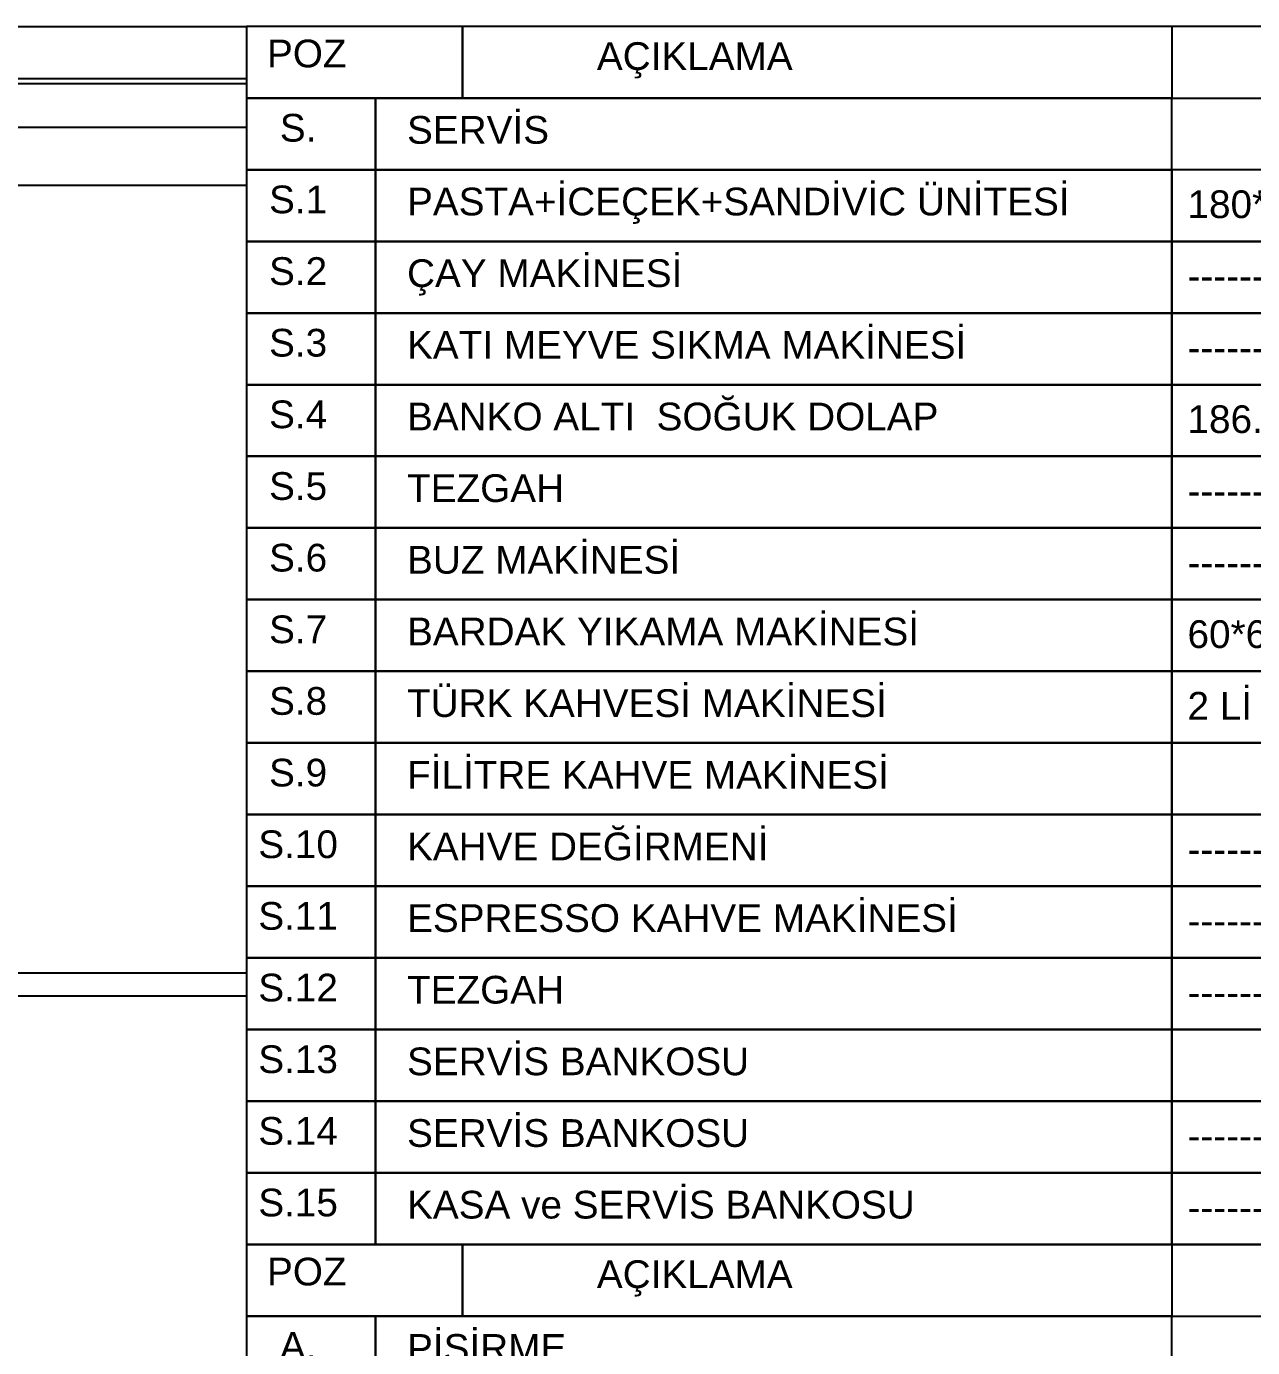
# Model space of a CAD drawing. Header units: centimetres. Extents: x 2135 to 5458, y 2057 to 4523.
# Drawn here: x 4297 to 4865, y 3902 to 4514 of the extents above; entities that cross this region are included whole.
import ezdxf
from ezdxf.enums import TextEntityAlignment as Align

# ---------------------------------------------------------------- set-up
doc = ezdxf.new("R2010")
doc.units = ezdxf.units.CM
doc.header["$LTSCALE"] = 50
doc.layers.add('ANTET', color=250, linetype='Continuous')
doc.layers.add('BA_duvar-mevcut', color=26, linetype='Continuous')
doc.styles.add('antet', font='arial.ttf')

# ---------------------------------------------------------------- blocks, each defined once
blk = doc.blocks.new('A$C242B18E0')
at = {"layer": 'BA_duvar-mevcut'}
for p, q in [((1022, 374.5), (1249.07, 374.5)), ((1249.07, 372), (734.5, 372)), ((729.5, 325), (1249.07, 325)), ((1028, -39.98), (1249.07, -40)), ((1028, -50.61), (1249.07, -50.61))]:
    blk.add_line(p, q, dxfattribs=at)
blk.add_lwpolyline([(734.5, 372), (734.5, 352), (1249.07, 352)], dxfattribs=at)
blk = doc.blocks.new('001')
at = {"layer": 'ANTET', "color": 251}
for points in [[(4555.86, 3926.23), (4655.86, 3926.23), (4655.86, 3959.44), (4555.86, 3959.44)], [(4555.86, 3926.23), (4655.86, 3926.23), (4655.86, 3959.44), (4555.86, 3959.44)], [(4655.86, 3926.23), (5500.53, 3926.23), (5500.53, 3959.44), (4655.86, 3959.44)], [(4655.86, 3926.23), (5500.53, 3926.23), (5500.53, 3959.44), (4655.86, 3959.44)], [(4984.78, 3926.23), (5131.16, 3926.23), (5131.16, 3959.44), (4984.78, 3959.44)], [(4555.86, 3893.02), (4615.67, 3893.02), (4615.67, 3926.23), (4555.86, 3926.23)], [(4555.86, 3893.02), (4615.67, 3893.02), (4615.67, 3926.23), (4555.86, 3926.23)], [(4615.67, 3893.02), (4984.78, 3893.02), (4984.78, 3926.23), (4615.67, 3926.23)], [(4555.86, 3859.81), (4615.67, 3859.81), (4615.67, 3893.02), (4555.86, 3893.02)], [(4615.67, 3859.81), (4984.78, 3859.81), (4984.78, 3893.02), (4615.67, 3893.02)], [(4984.78, 3859.81), (5131.16, 3859.81), (5131.16, 3893.02), (4984.78, 3893.02)], [(4555.86, 3826.6), (4615.67, 3826.6), (4615.67, 3859.81), (4555.86, 3859.81)], [(4615.67, 3826.6), (4984.78, 3826.6), (4984.78, 3859.81), (4615.67, 3859.81)], [(4615.67, 3826.6), (4984.78, 3826.6), (4984.78, 3859.81), (4615.67, 3859.81)], [(4984.78, 3826.6), (5131.16, 3826.6), (5131.16, 3859.81), (4984.78, 3859.81)], [(4555.86, 3793.39), (4615.67, 3793.39), (4615.67, 3826.6), (4555.86, 3826.6)], [(4555.86, 3793.39), (4615.67, 3793.39), (4615.67, 3826.6), (4555.86, 3826.6)], [(4615.67, 3793.39), (4984.78, 3793.39), (4984.78, 3826.6), (4615.67, 3826.6)], [(4615.67, 3793.39), (4984.78, 3793.39), (4984.78, 3826.6), (4615.67, 3826.6)], [(4615.67, 3793.39), (4984.78, 3793.39), (4984.78, 3826.6), (4615.67, 3826.6)], [(4984.78, 3793.39), (5131.16, 3793.39), (5131.16, 3826.6), (4984.78, 3826.6)], [(4984.78, 3793.39), (5131.16, 3793.39), (5131.16, 3826.6), (4984.78, 3826.6)], [(4984.78, 3793.39), (5131.16, 3793.39), (5131.16, 3826.6), (4984.78, 3826.6)], [(4555.86, 3760.18), (4615.67, 3760.18), (4615.67, 3793.39), (4555.86, 3793.39)], [(4555.86, 3760.18), (4615.67, 3760.18), (4615.67, 3793.39), (4555.86, 3793.39)], [(4555.86, 3760.18), (4615.67, 3760.18), (4615.67, 3793.39), (4555.86, 3793.39)], [(4555.86, 3760.18), (4615.67, 3760.18), (4615.67, 3793.39), (4555.86, 3793.39)], [(4615.67, 3760.18), (4984.78, 3760.18), (4984.78, 3793.39), (4615.67, 3793.39)], [(4615.67, 3760.18), (4984.78, 3760.18), (4984.78, 3793.39), (4615.67, 3793.39)], [(4615.67, 3760.18), (4984.78, 3760.18), (4984.78, 3793.39), (4615.67, 3793.39)], [(4615.67, 3760.18), (4984.78, 3760.18), (4984.78, 3793.39), (4615.67, 3793.39)], [(4984.78, 3760.18), (5131.16, 3760.18), (5131.16, 3793.39), (4984.78, 3793.39)], [(4984.78, 3760.18), (5131.16, 3760.18), (5131.16, 3793.39), (4984.78, 3793.39)], [(4984.78, 3760.18), (5131.16, 3760.18), (5131.16, 3793.39), (4984.78, 3793.39)], [(4555.86, 3726.97), (4615.67, 3726.97), (4615.67, 3760.18), (4555.86, 3760.18)], [(4555.86, 3726.97), (4615.67, 3726.97), (4615.67, 3760.18), (4555.86, 3760.18)], [(4615.67, 3726.97), (4984.78, 3726.97), (4984.78, 3760.18), (4615.67, 3760.18)], [(4615.67, 3726.97), (4984.78, 3726.97), (4984.78, 3760.18), (4615.67, 3760.18)], [(4615.67, 3726.97), (4984.78, 3726.97), (4984.78, 3760.18), (4615.67, 3760.18)], [(4615.67, 3726.97), (4984.78, 3726.97), (4984.78, 3760.18), (4615.67, 3760.18)], [(4615.67, 3726.97), (4984.78, 3726.97), (4984.78, 3760.18), (4615.67, 3760.18)], [(4984.78, 3726.97), (5131.16, 3726.97), (5131.16, 3760.18), (4984.78, 3760.18)], [(4984.78, 3726.97), (5131.16, 3726.97), (5131.16, 3760.18), (4984.78, 3760.18)], [(4555.86, 3693.76), (4615.67, 3693.76), (4615.67, 3726.97), (4555.86, 3726.97)], [(4555.86, 3693.76), (4615.67, 3693.76), (4615.67, 3726.97), (4555.86, 3726.97)], [(4615.67, 3693.76), (4984.78, 3693.76), (4984.78, 3726.97), (4615.67, 3726.97)], [(4615.67, 3693.76), (4984.78, 3693.76), (4984.78, 3726.97), (4615.67, 3726.97)], [(4615.67, 3693.76), (4984.78, 3693.76), (4984.78, 3726.97), (4615.67, 3726.97)], [(4615.67, 3693.76), (4984.78, 3693.76), (4984.78, 3726.97), (4615.67, 3726.97)], [(4984.78, 3693.76), (5131.16, 3693.76), (5131.16, 3726.97), (4984.78, 3726.97)], [(4984.78, 3693.76), (5131.16, 3693.76), (5131.16, 3726.97), (4984.78, 3726.97)], [(4984.78, 3693.76), (5131.16, 3693.76), (5131.16, 3726.97), (4984.78, 3726.97)], [(4984.78, 3693.76), (5131.16, 3693.76), (5131.16, 3726.97), (4984.78, 3726.97)], [(4555.86, 3660.55), (4615.67, 3660.55), (4615.67, 3693.76), (4555.86, 3693.76)], [(4555.86, 3660.55), (4615.67, 3660.55), (4615.67, 3693.76), (4555.86, 3693.76)], [(4555.86, 3660.55), (4615.67, 3660.55), (4615.67, 3693.76), (4555.86, 3693.76)], [(4555.86, 3660.55), (4615.67, 3660.55), (4615.67, 3693.76), (4555.86, 3693.76)], [(4615.67, 3660.55), (4984.78, 3660.55), (4984.78, 3693.76), (4615.67, 3693.76)], [(4615.67, 3660.55), (4984.78, 3660.55), (4984.78, 3693.76), (4615.67, 3693.76)], [(4615.67, 3660.55), (4984.78, 3660.55), (4984.78, 3693.76), (4615.67, 3693.76)], [(4615.67, 3660.55), (4984.78, 3660.55), (4984.78, 3693.76), (4615.67, 3693.76)], [(4615.67, 3693.75), (4984.78, 3693.75), (4984.78, 3660.54), (4615.67, 3660.54)], [(4984.78, 3660.55), (5131.16, 3660.55), (5131.16, 3693.76), (4984.78, 3693.76)], [(4984.78, 3660.54), (5131.16, 3660.54), (5131.16, 3693.75), (4984.78, 3693.75)], [(4555.86, 3627.34), (4615.67, 3627.34), (4615.67, 3660.55), (4555.86, 3660.55)], [(4615.67, 3627.34), (4984.78, 3627.34), (4984.78, 3660.55), (4615.67, 3660.55)], [(4615.67, 3627.34), (4984.78, 3627.34), (4984.78, 3660.55), (4615.67, 3660.55)], [(4615.67, 3627.34), (4984.78, 3627.34), (4984.78, 3660.55), (4615.67, 3660.55)], [(4984.78, 3627.34), (5131.16, 3627.34), (5131.16, 3660.55), (4984.78, 3660.55)], [(4984.78, 3627.34), (5131.16, 3627.34), (5131.16, 3660.55), (4984.78, 3660.55)], [(4984.78, 3627.34), (5131.16, 3627.34), (5131.16, 3660.55), (4984.78, 3660.55)], [(4984.78, 3627.33), (5131.16, 3627.33), (5131.16, 3660.54), (4984.78, 3660.54)], [(4555.86, 3594.13), (4615.67, 3594.13), (4615.67, 3627.34), (4555.86, 3627.34)], [(4615.67, 3594.13), (4984.78, 3594.13), (4984.78, 3627.34), (4615.67, 3627.34)], [(4615.67, 3594.13), (4984.78, 3594.13), (4984.78, 3627.34), (4615.67, 3627.34)], [(4615.67, 3594.13), (4984.78, 3594.13), (4984.78, 3627.34), (4615.67, 3627.34)], [(4984.78, 3594.13), (5131.16, 3594.13), (5131.16, 3627.34), (4984.78, 3627.34)], [(4984.78, 3594.13), (5131.16, 3594.13), (5131.16, 3627.34), (4984.78, 3627.34)], [(4984.78, 3594.13), (5131.16, 3594.13), (5131.16, 3627.34), (4984.78, 3627.34)], [(4984.78, 3594.12), (5131.16, 3594.12), (5131.16, 3627.33), (4984.78, 3627.33)], [(4555.86, 3560.92), (4615.67, 3560.92), (4615.67, 3594.13), (4555.86, 3594.13)], [(4615.67, 3560.92), (4984.78, 3560.92), (4984.78, 3594.13), (4615.67, 3594.13)], [(4615.67, 3560.92), (4984.78, 3560.92), (4984.78, 3594.13), (4615.67, 3594.13)], [(4615.67, 3560.92), (4984.78, 3560.92), (4984.78, 3594.13), (4615.67, 3594.13)], [(4984.78, 3560.92), (5131.16, 3560.92), (5131.16, 3594.13), (4984.78, 3594.13)], [(4984.78, 3560.92), (5131.16, 3560.92), (5131.16, 3594.13), (4984.78, 3594.13)], [(4984.78, 3560.92), (5131.16, 3560.92), (5131.16, 3594.13), (4984.78, 3594.13)], [(4984.78, 3560.91), (5131.16, 3560.91), (5131.16, 3594.12), (4984.78, 3594.12)], [(4555.86, 3527.71), (4615.67, 3527.71), (4615.67, 3560.92), (4555.86, 3560.92)], [(4615.67, 3527.71), (4984.78, 3527.71), (4984.78, 3560.92), (4615.67, 3560.92)], [(4615.67, 3527.71), (4984.78, 3527.71), (4984.78, 3560.92), (4615.67, 3560.92)], [(4615.67, 3527.71), (4984.78, 3527.71), (4984.78, 3560.92), (4615.67, 3560.92)], [(4984.78, 3527.71), (5131.16, 3527.71), (5131.16, 3560.92), (4984.78, 3560.92)], [(4984.78, 3527.71), (5131.16, 3527.71), (5131.16, 3560.92), (4984.78, 3560.92)], [(4984.78, 3527.71), (5131.16, 3527.71), (5131.16, 3560.92), (4984.78, 3560.92)], [(4984.78, 3527.71), (5131.16, 3527.71), (5131.16, 3560.92), (4984.78, 3560.92)], [(4555.86, 3494.5), (4615.67, 3494.5), (4615.67, 3527.71), (4555.86, 3527.71)], [(4615.67, 3494.5), (4984.78, 3494.5), (4984.78, 3527.71), (4615.67, 3527.71)], [(4615.67, 3494.5), (4984.78, 3494.5), (4984.78, 3527.71), (4615.67, 3527.71)], [(4615.67, 3494.5), (4984.78, 3494.5), (4984.78, 3527.71), (4615.67, 3527.71)], [(4984.78, 3494.5), (5131.16, 3494.5), (5131.16, 3527.71), (4984.78, 3527.71)], [(4984.78, 3494.5), (5131.16, 3494.5), (5131.16, 3527.71), (4984.78, 3527.71)], [(4984.78, 3494.5), (5131.16, 3494.5), (5131.16, 3527.71), (4984.78, 3527.71)], [(4984.78, 3494.5), (5131.16, 3494.5), (5131.16, 3527.71), (4984.78, 3527.71)], [(4555.86, 3461.29), (4615.67, 3461.29), (4615.67, 3494.5), (4555.86, 3494.5)], [(4615.67, 3461.29), (4984.78, 3461.29), (4984.78, 3494.5), (4615.67, 3494.5)], [(4615.67, 3461.29), (4984.78, 3461.29), (4984.78, 3494.5), (4615.67, 3494.5)], [(4615.67, 3461.29), (4984.78, 3461.29), (4984.78, 3494.5), (4615.67, 3494.5)], [(4984.78, 3461.29), (5131.16, 3461.29), (5131.16, 3494.5), (4984.78, 3494.5)], [(4984.78, 3461.29), (5131.16, 3461.29), (5131.16, 3494.5), (4984.78, 3494.5)], [(4984.78, 3461.29), (5131.16, 3461.29), (5131.16, 3494.5), (4984.78, 3494.5)], [(4984.78, 3461.29), (5131.16, 3461.29), (5131.16, 3494.5), (4984.78, 3494.5)], [(4555.86, 3428.08), (4615.67, 3428.08), (4615.67, 3461.29), (4555.86, 3461.29)], [(4615.67, 3428.08), (4984.78, 3428.08), (4984.78, 3461.29), (4615.67, 3461.29)], [(4615.67, 3428.08), (4984.78, 3428.08), (4984.78, 3461.29), (4615.67, 3461.29)], [(4615.67, 3428.08), (4984.78, 3428.08), (4984.78, 3461.29), (4615.67, 3461.29)], [(4984.78, 3428.08), (5131.16, 3428.08), (5131.16, 3461.29), (4984.78, 3461.29)], [(4984.78, 3428.08), (5131.16, 3428.08), (5131.16, 3461.29), (4984.78, 3461.29)], [(4984.78, 3428.08), (5131.16, 3428.08), (5131.16, 3461.29), (4984.78, 3461.29)], [(4984.78, 3428.08), (5131.16, 3428.08), (5131.16, 3461.29), (4984.78, 3461.29)], [(4555.86, 3394.87), (4615.67, 3394.87), (4615.67, 3428.08), (4555.86, 3428.08)], [(4615.67, 3394.87), (4984.78, 3394.87), (4984.78, 3428.08), (4615.67, 3428.08)], [(4615.67, 3394.87), (4984.78, 3394.87), (4984.78, 3428.08), (4615.67, 3428.08)], [(4615.67, 3394.87), (4984.78, 3394.87), (4984.78, 3428.08), (4615.67, 3428.08)], [(4984.78, 3394.87), (5131.16, 3394.87), (5131.16, 3428.08), (4984.78, 3428.08)], [(4984.78, 3394.87), (5131.16, 3394.87), (5131.16, 3428.08), (4984.78, 3428.08)], [(4984.78, 3394.87), (5131.16, 3394.87), (5131.16, 3428.08), (4984.78, 3428.08)], [(4984.78, 3394.87), (5131.16, 3394.87), (5131.16, 3428.08), (4984.78, 3428.08)]]:
    blk.add_lwpolyline(points, close=True, dxfattribs=at)
at = {"layer": 'ANTET', "color": 251, "style": 'antet'}
for s, p in [('POZ', (4583.76, 3940.47)), ('S.', (4579.73, 3906.05)), ('S.1', (4579.73, 3872.84)), ('S.2', (4579.73, 3839.63)), ('S.3', (4579.73, 3806.42)), ('S.4', (4579.73, 3773.22)), ('S.5', (4579.73, 3740)), ('S.6', (4579.73, 3706.79)), ('S.7', (4579.73, 3673.58)), ('S.8', (4579.73, 3640.38)), ('S.9', (4579.73, 3607.17)), ('S.10', (4579.73, 3573.96)), ('S.11', (4579.73, 3540.75)), ('S.12', (4579.73, 3507.54)), ('S.13', (4579.73, 3474.33)), ('S.14', (4579.73, 3441.12)), ('S.15', (4579.73, 3407.91))]:
    blk.add_text(s, height=12.838, dxfattribs=at).set_placement(p, align=Align.CENTER)
for s, p in [('AÇIKLAMA', (4718.22, 3939.26)), ('SERVİS', (4630.23, 3905.06)), ('PASTA+İCEÇEK+SANDİVİC ÜNİTESİ', (4630.23, 3871.85)), ('180*70*130', (4991.99, 3870.6)), ('ÇAY MAKİNESİ', (4630.23, 3838.64)), ('----------------', (4991.99, 3837.39)), ('KATI MEYVE SIKMA MAKİNESİ', (4630.23, 3805.43)), ('------------------', (4991.99, 3804.18)), ('BANKO ALTI  SOĞUK DOLAP', (4630.23, 3772.22)), ('186.5*60*85', (4991.99, 3770.97)), ('TEZGAH', (4630.23, 3739.01)), ('-------------------', (4991.99, 3737.76)), ('BUZ MAKİNESİ', (4630.23, 3705.8)), ('--------------------', (4991.99, 3704.55)), ('BARDAK YIKAMA MAKİNESİ', (4630.23, 3672.59)), ('60*60*82', (4991.99, 3671.34)), ('TÜRK KAHVESİ MAKİNESİ', (4630.23, 3639.38)), ('2 Lİ', (4991.99, 3638.13)), ('FİLİTRE KAHVE MAKİNESİ', (4630.23, 3606.17)), ('KAHVE DEĞİRMENİ', (4630.23, 3572.96)), ('------------------', (4991.99, 3571.71)), ('ESPRESSO KAHVE MAKİNESİ', (4630.23, 3539.75)), ('-------------------', (4991.99, 3538.5)), ('TEZGAH', (4630.23, 3506.54)), ('-------------------', (4991.99, 3505.29)), ('SERVİS BANKOSU', (4630.23, 3473.33)), ('SERVİS BANKOSU', (4630.23, 3440.12)), ('-------------', (4991.99, 3438.87)), ('KASA ve SERVİS BANKOSU', (4630.23, 3406.91)), ('-------------', (4991.99, 3405.66))]:
    blk.add_text(s, height=12.846, dxfattribs=at).set_placement(p)
blk = doc.blocks.new('0002')
at = {"layer": 'ANTET', "color": 251}
for points in [[(5837.36, 3926.23), (5937.36, 3926.23), (5937.36, 3959.44), (5837.36, 3959.44)], [(5837.36, 3926.23), (5937.36, 3926.23), (5937.36, 3959.44), (5837.36, 3959.44)], [(5937.36, 3926.23), (6782.03, 3926.23), (6782.03, 3959.44), (5937.36, 3959.44)], [(5937.36, 3926.23), (6782.03, 3926.23), (6782.03, 3959.44), (5937.36, 3959.44)], [(6266.28, 3926.23), (6412.66, 3926.23), (6412.66, 3959.44), (6266.28, 3959.44)], [(5837.36, 3893.02), (5897.17, 3893.02), (5897.17, 3926.23), (5837.36, 3926.23)], [(5837.36, 3893.02), (5897.17, 3893.02), (5897.17, 3926.23), (5837.36, 3926.23)], [(5897.17, 3893.02), (6266.28, 3893.02), (6266.28, 3926.23), (5897.17, 3926.23)]]:
    blk.add_lwpolyline(points, close=True, dxfattribs=at)
at = {"layer": 'ANTET', "color": 251, "style": 'antet'}
for s, p in [('POZ', (5865.26, 3940.47)), ('A.', (5861.23, 3906.05))]:
    blk.add_text(s, height=12.838, dxfattribs=at).set_placement(p, align=Align.CENTER)
for s, p in [('AÇIKLAMA', (5999.72, 3939.26)), ('PİŞİRME', (5911.73, 3905.06))]:
    blk.add_text(s, height=12.846, dxfattribs=at).set_placement(p)

msp = doc.modelspace()

# ---------------------------------------------------------------- linework, layer by layer
msp.add_lwpolyline([(4398.64, 2056.56), (2134.78, 2056.56), (2134.78, 4514.36), (4398.64, 4514.36)], close=True)

# ---------------------------------------------------------------- block references
for name, p in [('A$C242B18E0', (3149.57, 4115.73)), ('001', (-157.21, 554.93)), ('0002', (-1438.71, -9.63))]:
    msp.add_blockref(name, p)

doc.saveas('drawing.dxf')
